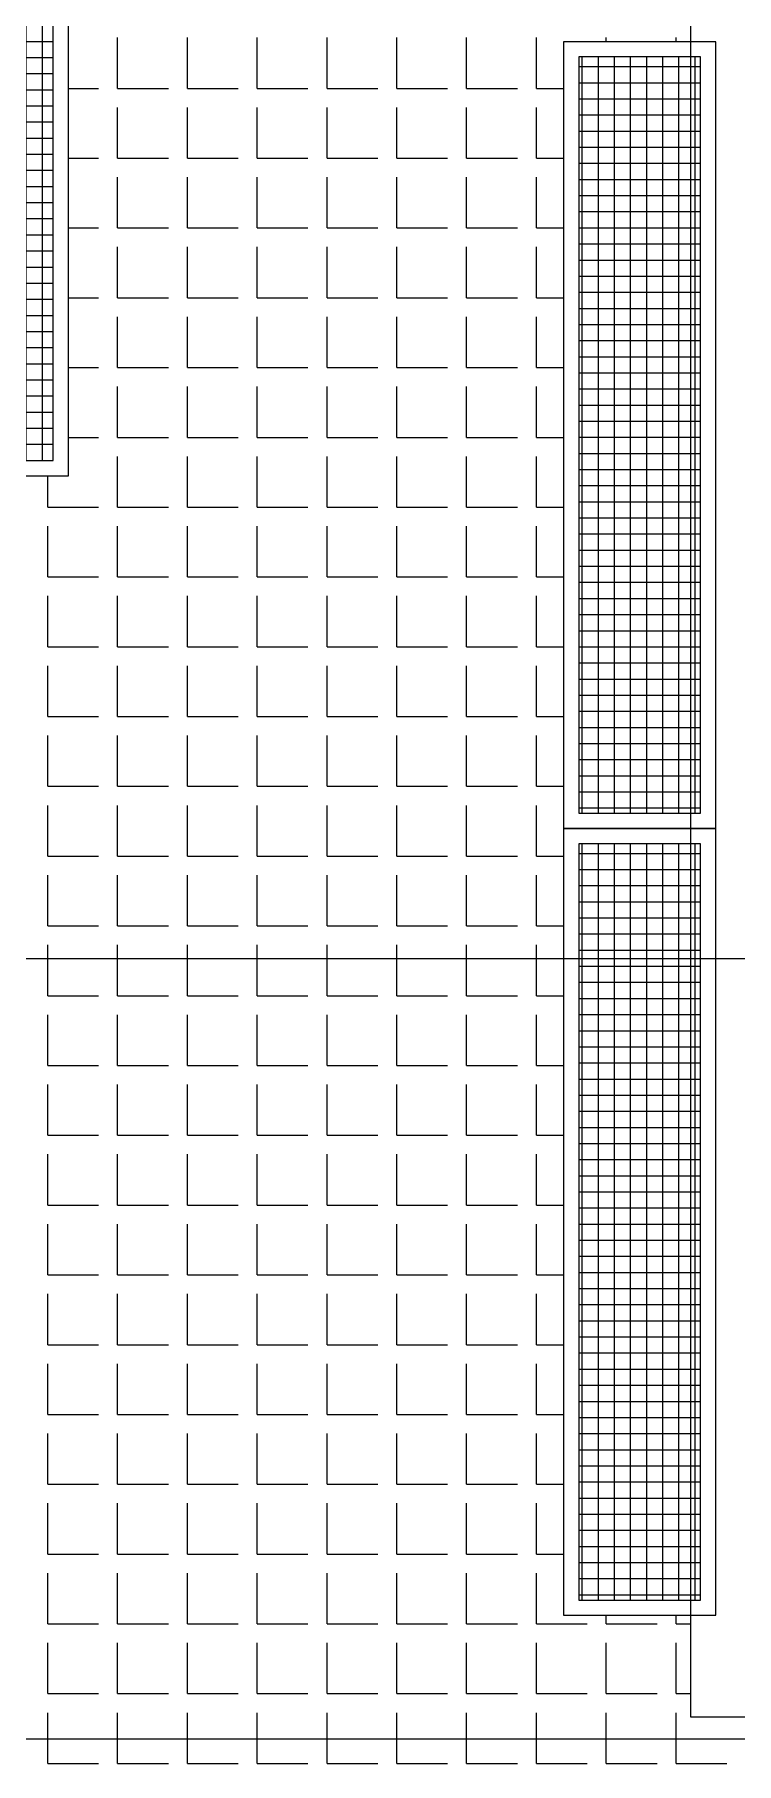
# Model space of a CAD drawing. Header units: inches. Extents: x -7543 to -822, y 102837 to 190349.
# Drawn here: x -836.41799 to -836.40417, y 102836.95057 to 102836.98463 of the extents above; entities that cross this region are included whole.
import ezdxf

# ---------------------------------------------------------------- set-up
doc = ezdxf.new("R2010")
doc.units = ezdxf.units.IN
doc.header["$MEASUREMENT"] = 0
doc.layers.get('0').update_dxf_attribs({"lineweight": 25})
doc.layers.add('ICOL', color=55, linetype='Continuous', lineweight=25)
doc.layers.add('TARAMA', color=8, linetype='Continuous', lineweight=25)
doc.layers.add('TEFRİŞ', color=7, linetype='Continuous', lineweight=25, true_color=0x78462c)

msp = doc.modelspace()

# ---------------------------------------------------------------- hatches: boundary and pattern name
at = {"ltscale": 5}
h = msp.add_hatch(dxfattribs=at)
h.set_pattern_fill('NET', color=256, scale=0.0001, angle=-90, style=0)
h.set_pattern_definition([(270, (-838.0634381, 102834.93122706), (0.0003175, -6e-20), []), (360, (-838.0634381, 102834.93122706), (8e-20, 0.0003175), [])])
h.paths.add_polyline_path([(-836.417622, 102836.986143), (-836.420022, 102836.986143), (-836.420022, 102836.976243), (-836.417622, 102836.976243)])
h = msp.add_hatch(dxfattribs=at)
h.set_pattern_fill('NET', color=256, scale=0.0001, angle=90, style=0)
h.set_pattern_definition([(90, (-834.75747326, 102839.02425748), (-0.0003175, 2e-20), []), (180, (-834.75747326, 102839.02425748), (-4e-20, -0.0003175), [])])
h.paths.add_polyline_path([(-836.407272, 102836.969293), (-836.404872, 102836.969293), (-836.404872, 102836.984193), (-836.407272, 102836.984193)])
h = msp.add_hatch(dxfattribs=at)
h.set_pattern_fill('NET', color=256, scale=0.0001, angle=90, style=0)
h.set_pattern_definition([(90, (-834.75747326, 102839.00875748), (-0.0003175, 2e-20), []), (180, (-834.75747326, 102839.00875748), (-4e-20, -0.0003175), [])])
h.paths.add_polyline_path([(-836.407272, 102836.953793), (-836.404872, 102836.953793), (-836.404872, 102836.968693), (-836.407272, 102836.968693)])

# ---------------------------------------------------------------- linework, layer by layer
for points in [[(-836.420322, 102836.986443), (-836.420322, 102836.975943), (-836.417322, 102836.975943), (-836.417322, 102836.986443)], [(-836.420022, 102836.986143), (-836.420022, 102836.976243), (-836.417622, 102836.976243), (-836.417622, 102836.986143)], [(-836.404572, 102836.968993), (-836.404572, 102836.984493), (-836.407572, 102836.984493), (-836.407572, 102836.968993)], [(-836.404872, 102836.969293), (-836.404872, 102836.984193), (-836.407272, 102836.984193), (-836.407272, 102836.969293)], [(-836.404572, 102836.953493), (-836.404572, 102836.968993), (-836.407572, 102836.968993), (-836.407572, 102836.953493)], [(-836.404872, 102836.953793), (-836.404872, 102836.968693), (-836.407272, 102836.968693), (-836.407272, 102836.953793)]]:
    msp.add_lwpolyline(points, close=True, dxfattribs=at)
at = {"layer": 'ICOL'}
for p, q in [((-836.429072, 102836.966433), (-836.370322, 102836.966433)), ((-836.429072, 102836.951062), (-836.355322, 102836.951062))]:
    msp.add_line(p, q, dxfattribs=at)
at = {"layer": 'TARAMA'}
for p, q in [((-836.416354, 102836.983574), (-836.416354, 102836.984574)), ((-836.414979, 102836.983574), (-836.414979, 102836.984574)), ((-836.413604, 102836.983574), (-836.413604, 102836.984574)), ((-836.412229, 102836.983574), (-836.412229, 102836.984574)), ((-836.410854, 102836.983574), (-836.410854, 102836.984574)), ((-836.409479, 102836.983574), (-836.409479, 102836.984574)), ((-836.408104, 102836.983574), (-836.408104, 102836.984574)), ((-836.406729, 102836.984493), (-836.406729, 102836.984574)), ((-836.405354, 102836.984493), (-836.405354, 102836.984574)), ((-836.417322, 102836.983574), (-836.416729, 102836.983574)), ((-836.416354, 102836.983574), (-836.415354, 102836.983574)), ((-836.414979, 102836.983574), (-836.413979, 102836.983574)), ((-836.413604, 102836.983574), (-836.412604, 102836.983574)), ((-836.412229, 102836.983574), (-836.411229, 102836.983574)), ((-836.410854, 102836.983574), (-836.409854, 102836.983574)), ((-836.409479, 102836.983574), (-836.408479, 102836.983574)), ((-836.408104, 102836.983574), (-836.407572, 102836.983574)), ((-836.416354, 102836.982199), (-836.416354, 102836.983199)), ((-836.414979, 102836.982199), (-836.414979, 102836.983199)), ((-836.413604, 102836.982199), (-836.413604, 102836.983199)), ((-836.412229, 102836.982199), (-836.412229, 102836.983199)), ((-836.410854, 102836.982199), (-836.410854, 102836.983199)), ((-836.409479, 102836.982199), (-836.409479, 102836.983199)), ((-836.408104, 102836.982199), (-836.408104, 102836.983199)), ((-836.417322, 102836.982199), (-836.416729, 102836.982199)), ((-836.416354, 102836.982199), (-836.415354, 102836.982199)), ((-836.414979, 102836.982199), (-836.413979, 102836.982199)), ((-836.413604, 102836.982199), (-836.412604, 102836.982199)), ((-836.412229, 102836.982199), (-836.411229, 102836.982199)), ((-836.410854, 102836.982199), (-836.409854, 102836.982199)), ((-836.409479, 102836.982199), (-836.408479, 102836.982199)), ((-836.408104, 102836.982199), (-836.407572, 102836.982199)), ((-836.416354, 102836.980824), (-836.416354, 102836.981824)), ((-836.414979, 102836.980824), (-836.414979, 102836.981824)), ((-836.413604, 102836.980824), (-836.413604, 102836.981824)), ((-836.412229, 102836.980824), (-836.412229, 102836.981824)), ((-836.410854, 102836.980824), (-836.410854, 102836.981824)), ((-836.409479, 102836.980824), (-836.409479, 102836.981824)), ((-836.408104, 102836.980824), (-836.408104, 102836.981824)), ((-836.417322, 102836.980824), (-836.416729, 102836.980824)), ((-836.416354, 102836.980824), (-836.415354, 102836.980824)), ((-836.414979, 102836.980824), (-836.413979, 102836.980824)), ((-836.413604, 102836.980824), (-836.412604, 102836.980824)), ((-836.412229, 102836.980824), (-836.411229, 102836.980824)), ((-836.410854, 102836.980824), (-836.409854, 102836.980824)), ((-836.409479, 102836.980824), (-836.408479, 102836.980824)), ((-836.408104, 102836.980824), (-836.407572, 102836.980824)), ((-836.416354, 102836.979449), (-836.416354, 102836.980449)), ((-836.414979, 102836.979449), (-836.414979, 102836.980449)), ((-836.413604, 102836.979449), (-836.413604, 102836.980449)), ((-836.412229, 102836.979449), (-836.412229, 102836.980449)), ((-836.410854, 102836.979449), (-836.410854, 102836.980449)), ((-836.409479, 102836.979449), (-836.409479, 102836.980449)), ((-836.408104, 102836.979449), (-836.408104, 102836.980449)), ((-836.417322, 102836.979449), (-836.416729, 102836.979449)), ((-836.416354, 102836.979449), (-836.415354, 102836.979449)), ((-836.414979, 102836.979449), (-836.413979, 102836.979449)), ((-836.413604, 102836.979449), (-836.412604, 102836.979449)), ((-836.412229, 102836.979449), (-836.411229, 102836.979449)), ((-836.410854, 102836.979449), (-836.409854, 102836.979449)), ((-836.409479, 102836.979449), (-836.408479, 102836.979449)), ((-836.408104, 102836.979449), (-836.407572, 102836.979449)), ((-836.416354, 102836.978074), (-836.416354, 102836.979074)), ((-836.414979, 102836.978074), (-836.414979, 102836.979074)), ((-836.413604, 102836.978074), (-836.413604, 102836.979074)), ((-836.412229, 102836.978074), (-836.412229, 102836.979074)), ((-836.410854, 102836.978074), (-836.410854, 102836.979074)), ((-836.409479, 102836.978074), (-836.409479, 102836.979074)), ((-836.408104, 102836.978074), (-836.408104, 102836.979074)), ((-836.417322, 102836.978074), (-836.416729, 102836.978074)), ((-836.416354, 102836.978074), (-836.415354, 102836.978074)), ((-836.414979, 102836.978074), (-836.413979, 102836.978074)), ((-836.413604, 102836.978074), (-836.412604, 102836.978074)), ((-836.412229, 102836.978074), (-836.411229, 102836.978074)), ((-836.410854, 102836.978074), (-836.409854, 102836.978074)), ((-836.409479, 102836.978074), (-836.408479, 102836.978074)), ((-836.408104, 102836.978074), (-836.407572, 102836.978074)), ((-836.416354, 102836.976699), (-836.416354, 102836.977699)), ((-836.414979, 102836.976699), (-836.414979, 102836.977699)), ((-836.413604, 102836.976699), (-836.413604, 102836.977699)), ((-836.412229, 102836.976699), (-836.412229, 102836.977699)), ((-836.410854, 102836.976699), (-836.410854, 102836.977699)), ((-836.409479, 102836.976699), (-836.409479, 102836.977699)), ((-836.408104, 102836.976699), (-836.408104, 102836.977699)), ((-836.417322, 102836.976699), (-836.416729, 102836.976699)), ((-836.416354, 102836.976699), (-836.415354, 102836.976699)), ((-836.414979, 102836.976699), (-836.413979, 102836.976699)), ((-836.413604, 102836.976699), (-836.412604, 102836.976699)), ((-836.412229, 102836.976699), (-836.411229, 102836.976699)), ((-836.410854, 102836.976699), (-836.409854, 102836.976699)), ((-836.409479, 102836.976699), (-836.408479, 102836.976699)), ((-836.408104, 102836.976699), (-836.407572, 102836.976699)), ((-836.416354, 102836.975324), (-836.416354, 102836.976324)), ((-836.414979, 102836.975324), (-836.414979, 102836.976324)), ((-836.413604, 102836.975324), (-836.413604, 102836.976324)), ((-836.412229, 102836.975324), (-836.412229, 102836.976324)), ((-836.410854, 102836.975324), (-836.410854, 102836.976324)), ((-836.409479, 102836.975324), (-836.409479, 102836.976324)), ((-836.408104, 102836.975324), (-836.408104, 102836.976324)), ((-836.417729, 102836.975324), (-836.417729, 102836.975943)), ((-836.417729, 102836.975324), (-836.416729, 102836.975324)), ((-836.416354, 102836.975324), (-836.415354, 102836.975324)), ((-836.414979, 102836.975324), (-836.413979, 102836.975324)), ((-836.413604, 102836.975324), (-836.412604, 102836.975324)), ((-836.412229, 102836.975324), (-836.411229, 102836.975324)), ((-836.410854, 102836.975324), (-836.409854, 102836.975324)), ((-836.409479, 102836.975324), (-836.408479, 102836.975324)), ((-836.408104, 102836.975324), (-836.407572, 102836.975324)), ((-836.417729, 102836.973949), (-836.417729, 102836.974949)), ((-836.416354, 102836.973949), (-836.416354, 102836.974949)), ((-836.414979, 102836.973949), (-836.414979, 102836.974949)), ((-836.413604, 102836.973949), (-836.413604, 102836.974949)), ((-836.412229, 102836.973949), (-836.412229, 102836.974949)), ((-836.410854, 102836.973949), (-836.410854, 102836.974949)), ((-836.409479, 102836.973949), (-836.409479, 102836.974949)), ((-836.408104, 102836.973949), (-836.408104, 102836.974949)), ((-836.417729, 102836.973949), (-836.416729, 102836.973949)), ((-836.416354, 102836.973949), (-836.415354, 102836.973949)), ((-836.414979, 102836.973949), (-836.413979, 102836.973949)), ((-836.413604, 102836.973949), (-836.412604, 102836.973949)), ((-836.412229, 102836.973949), (-836.411229, 102836.973949)), ((-836.410854, 102836.973949), (-836.409854, 102836.973949)), ((-836.409479, 102836.973949), (-836.408479, 102836.973949)), ((-836.408104, 102836.973949), (-836.407572, 102836.973949)), ((-836.417729, 102836.972574), (-836.417729, 102836.973574)), ((-836.416354, 102836.972574), (-836.416354, 102836.973574)), ((-836.414979, 102836.972574), (-836.414979, 102836.973574)), ((-836.413604, 102836.972574), (-836.413604, 102836.973574)), ((-836.412229, 102836.972574), (-836.412229, 102836.973574)), ((-836.410854, 102836.972574), (-836.410854, 102836.973574)), ((-836.409479, 102836.972574), (-836.409479, 102836.973574)), ((-836.408104, 102836.972574), (-836.408104, 102836.973574)), ((-836.417729, 102836.972574), (-836.416729, 102836.972574)), ((-836.416354, 102836.972574), (-836.415354, 102836.972574)), ((-836.414979, 102836.972574), (-836.413979, 102836.972574)), ((-836.413604, 102836.972574), (-836.412604, 102836.972574)), ((-836.412229, 102836.972574), (-836.411229, 102836.972574)), ((-836.410854, 102836.972574), (-836.409854, 102836.972574)), ((-836.409479, 102836.972574), (-836.408479, 102836.972574)), ((-836.408104, 102836.972574), (-836.407572, 102836.972574)), ((-836.417729, 102836.971199), (-836.417729, 102836.972199)), ((-836.416354, 102836.971199), (-836.416354, 102836.972199)), ((-836.414979, 102836.971199), (-836.414979, 102836.972199)), ((-836.413604, 102836.971199), (-836.413604, 102836.972199)), ((-836.412229, 102836.971199), (-836.412229, 102836.972199)), ((-836.410854, 102836.971199), (-836.410854, 102836.972199)), ((-836.409479, 102836.971199), (-836.409479, 102836.972199)), ((-836.408104, 102836.971199), (-836.408104, 102836.972199)), ((-836.417729, 102836.971199), (-836.416729, 102836.971199)), ((-836.416354, 102836.971199), (-836.415354, 102836.971199)), ((-836.414979, 102836.971199), (-836.413979, 102836.971199)), ((-836.413604, 102836.971199), (-836.412604, 102836.971199)), ((-836.412229, 102836.971199), (-836.411229, 102836.971199)), ((-836.410854, 102836.971199), (-836.409854, 102836.971199)), ((-836.409479, 102836.971199), (-836.408479, 102836.971199)), ((-836.408104, 102836.971199), (-836.407572, 102836.971199)), ((-836.417729, 102836.969824), (-836.417729, 102836.970824)), ((-836.416354, 102836.969824), (-836.416354, 102836.970824)), ((-836.414979, 102836.969824), (-836.414979, 102836.970824)), ((-836.413604, 102836.969824), (-836.413604, 102836.970824)), ((-836.412229, 102836.969824), (-836.412229, 102836.970824)), ((-836.410854, 102836.969824), (-836.410854, 102836.970824)), ((-836.409479, 102836.969824), (-836.409479, 102836.970824)), ((-836.408104, 102836.969824), (-836.408104, 102836.970824)), ((-836.417729, 102836.969824), (-836.416729, 102836.969824)), ((-836.416354, 102836.969824), (-836.415354, 102836.969824)), ((-836.414979, 102836.969824), (-836.413979, 102836.969824)), ((-836.413604, 102836.969824), (-836.412604, 102836.969824)), ((-836.412229, 102836.969824), (-836.411229, 102836.969824)), ((-836.410854, 102836.969824), (-836.409854, 102836.969824)), ((-836.409479, 102836.969824), (-836.408479, 102836.969824)), ((-836.408104, 102836.969824), (-836.407572, 102836.969824)), ((-836.417729, 102836.968449), (-836.417729, 102836.969449)), ((-836.416354, 102836.968449), (-836.416354, 102836.969449)), ((-836.414979, 102836.968449), (-836.414979, 102836.969449)), ((-836.413604, 102836.968449), (-836.413604, 102836.969449)), ((-836.412229, 102836.968449), (-836.412229, 102836.969449)), ((-836.410854, 102836.968449), (-836.410854, 102836.969449)), ((-836.409479, 102836.968449), (-836.409479, 102836.969449)), ((-836.408104, 102836.968449), (-836.408104, 102836.969449)), ((-836.417729, 102836.968449), (-836.416729, 102836.968449)), ((-836.416354, 102836.968449), (-836.415354, 102836.968449)), ((-836.414979, 102836.968449), (-836.413979, 102836.968449)), ((-836.413604, 102836.968449), (-836.412604, 102836.968449)), ((-836.412229, 102836.968449), (-836.411229, 102836.968449)), ((-836.410854, 102836.968449), (-836.409854, 102836.968449)), ((-836.409479, 102836.968449), (-836.408479, 102836.968449)), ((-836.408104, 102836.968449), (-836.407572, 102836.968449)), ((-836.417729, 102836.967074), (-836.417729, 102836.968074)), ((-836.416354, 102836.967074), (-836.416354, 102836.968074)), ((-836.414979, 102836.967074), (-836.414979, 102836.968074)), ((-836.413604, 102836.967074), (-836.413604, 102836.968074)), ((-836.412229, 102836.967074), (-836.412229, 102836.968074)), ((-836.410854, 102836.967074), (-836.410854, 102836.968074)), ((-836.409479, 102836.967074), (-836.409479, 102836.968074)), ((-836.408104, 102836.967074), (-836.408104, 102836.968074)), ((-836.417729, 102836.967074), (-836.416729, 102836.967074)), ((-836.416354, 102836.967074), (-836.415354, 102836.967074)), ((-836.414979, 102836.967074), (-836.413979, 102836.967074)), ((-836.413604, 102836.967074), (-836.412604, 102836.967074)), ((-836.412229, 102836.967074), (-836.411229, 102836.967074)), ((-836.410854, 102836.967074), (-836.409854, 102836.967074)), ((-836.409479, 102836.967074), (-836.408479, 102836.967074)), ((-836.408104, 102836.967074), (-836.407572, 102836.967074)), ((-836.417729, 102836.965699), (-836.417729, 102836.966699)), ((-836.416354, 102836.965699), (-836.416354, 102836.966699)), ((-836.414979, 102836.965699), (-836.414979, 102836.966699)), ((-836.413604, 102836.965699), (-836.413604, 102836.966699)), ((-836.412229, 102836.965699), (-836.412229, 102836.966699)), ((-836.410854, 102836.965699), (-836.410854, 102836.966699)), ((-836.409479, 102836.965699), (-836.409479, 102836.966699)), ((-836.408104, 102836.965699), (-836.408104, 102836.966699)), ((-836.417729, 102836.965699), (-836.416729, 102836.965699)), ((-836.416354, 102836.965699), (-836.415354, 102836.965699)), ((-836.414979, 102836.965699), (-836.413979, 102836.965699)), ((-836.413604, 102836.965699), (-836.412604, 102836.965699)), ((-836.412229, 102836.965699), (-836.411229, 102836.965699)), ((-836.410854, 102836.965699), (-836.409854, 102836.965699)), ((-836.409479, 102836.965699), (-836.408479, 102836.965699)), ((-836.408104, 102836.965699), (-836.407572, 102836.965699)), ((-836.417729, 102836.964324), (-836.417729, 102836.965324)), ((-836.416354, 102836.964324), (-836.416354, 102836.965324)), ((-836.414979, 102836.964324), (-836.414979, 102836.965324)), ((-836.413604, 102836.964324), (-836.413604, 102836.965324)), ((-836.412229, 102836.964324), (-836.412229, 102836.965324)), ((-836.410854, 102836.964324), (-836.410854, 102836.965324)), ((-836.409479, 102836.964324), (-836.409479, 102836.965324)), ((-836.408104, 102836.964324), (-836.408104, 102836.965324)), ((-836.417729, 102836.964324), (-836.416729, 102836.964324)), ((-836.416354, 102836.964324), (-836.415354, 102836.964324)), ((-836.414979, 102836.964324), (-836.413979, 102836.964324)), ((-836.413604, 102836.964324), (-836.412604, 102836.964324)), ((-836.412229, 102836.964324), (-836.411229, 102836.964324)), ((-836.410854, 102836.964324), (-836.409854, 102836.964324)), ((-836.409479, 102836.964324), (-836.408479, 102836.964324)), ((-836.408104, 102836.964324), (-836.407572, 102836.964324)), ((-836.417729, 102836.962949), (-836.417729, 102836.963949)), ((-836.416354, 102836.962949), (-836.416354, 102836.963949)), ((-836.414979, 102836.962949), (-836.414979, 102836.963949)), ((-836.413604, 102836.962949), (-836.413604, 102836.963949)), ((-836.412229, 102836.962949), (-836.412229, 102836.963949)), ((-836.410854, 102836.962949), (-836.410854, 102836.963949)), ((-836.409479, 102836.962949), (-836.409479, 102836.963949)), ((-836.408104, 102836.962949), (-836.408104, 102836.963949)), ((-836.417729, 102836.962949), (-836.416729, 102836.962949)), ((-836.416354, 102836.962949), (-836.415354, 102836.962949)), ((-836.414979, 102836.962949), (-836.413979, 102836.962949)), ((-836.413604, 102836.962949), (-836.412604, 102836.962949)), ((-836.412229, 102836.962949), (-836.411229, 102836.962949)), ((-836.410854, 102836.962949), (-836.409854, 102836.962949)), ((-836.409479, 102836.962949), (-836.408479, 102836.962949)), ((-836.408104, 102836.962949), (-836.407572, 102836.962949)), ((-836.417729, 102836.961574), (-836.417729, 102836.962574)), ((-836.416354, 102836.961574), (-836.416354, 102836.962574)), ((-836.414979, 102836.961574), (-836.414979, 102836.962574)), ((-836.413604, 102836.961574), (-836.413604, 102836.962574)), ((-836.412229, 102836.961574), (-836.412229, 102836.962574)), ((-836.410854, 102836.961574), (-836.410854, 102836.962574)), ((-836.409479, 102836.961574), (-836.409479, 102836.962574)), ((-836.408104, 102836.961574), (-836.408104, 102836.962574)), ((-836.417729, 102836.961574), (-836.416729, 102836.961574)), ((-836.416354, 102836.961574), (-836.415354, 102836.961574)), ((-836.414979, 102836.961574), (-836.413979, 102836.961574)), ((-836.413604, 102836.961574), (-836.412604, 102836.961574)), ((-836.412229, 102836.961574), (-836.411229, 102836.961574)), ((-836.410854, 102836.961574), (-836.409854, 102836.961574)), ((-836.409479, 102836.961574), (-836.408479, 102836.961574)), ((-836.408104, 102836.961574), (-836.407572, 102836.961574)), ((-836.417729, 102836.960199), (-836.417729, 102836.961199)), ((-836.416354, 102836.960199), (-836.416354, 102836.961199)), ((-836.414979, 102836.960199), (-836.414979, 102836.961199)), ((-836.413604, 102836.960199), (-836.413604, 102836.961199)), ((-836.412229, 102836.960199), (-836.412229, 102836.961199)), ((-836.410854, 102836.960199), (-836.410854, 102836.961199)), ((-836.409479, 102836.960199), (-836.409479, 102836.961199)), ((-836.408104, 102836.960199), (-836.408104, 102836.961199)), ((-836.417729, 102836.960199), (-836.416729, 102836.960199)), ((-836.416354, 102836.960199), (-836.415354, 102836.960199)), ((-836.414979, 102836.960199), (-836.413979, 102836.960199)), ((-836.413604, 102836.960199), (-836.412604, 102836.960199)), ((-836.412229, 102836.960199), (-836.411229, 102836.960199)), ((-836.410854, 102836.960199), (-836.409854, 102836.960199)), ((-836.409479, 102836.960199), (-836.408479, 102836.960199)), ((-836.408104, 102836.960199), (-836.407572, 102836.960199)), ((-836.417729, 102836.958824), (-836.417729, 102836.959824)), ((-836.416354, 102836.958824), (-836.416354, 102836.959824)), ((-836.414979, 102836.958824), (-836.414979, 102836.959824)), ((-836.413604, 102836.958824), (-836.413604, 102836.959824)), ((-836.412229, 102836.958824), (-836.412229, 102836.959824)), ((-836.410854, 102836.958824), (-836.410854, 102836.959824)), ((-836.409479, 102836.958824), (-836.409479, 102836.959824)), ((-836.408104, 102836.958824), (-836.408104, 102836.959824)), ((-836.417729, 102836.958824), (-836.416729, 102836.958824)), ((-836.416354, 102836.958824), (-836.415354, 102836.958824)), ((-836.414979, 102836.958824), (-836.413979, 102836.958824)), ((-836.413604, 102836.958824), (-836.412604, 102836.958824)), ((-836.412229, 102836.958824), (-836.411229, 102836.958824)), ((-836.410854, 102836.958824), (-836.409854, 102836.958824)), ((-836.409479, 102836.958824), (-836.408479, 102836.958824)), ((-836.408104, 102836.958824), (-836.407572, 102836.958824)), ((-836.417729, 102836.957449), (-836.417729, 102836.958449)), ((-836.416354, 102836.957449), (-836.416354, 102836.958449)), ((-836.414979, 102836.957449), (-836.414979, 102836.958449)), ((-836.413604, 102836.957449), (-836.413604, 102836.958449)), ((-836.412229, 102836.957449), (-836.412229, 102836.958449)), ((-836.410854, 102836.957449), (-836.410854, 102836.958449)), ((-836.409479, 102836.957449), (-836.409479, 102836.958449)), ((-836.408104, 102836.957449), (-836.408104, 102836.958449)), ((-836.417729, 102836.957449), (-836.416729, 102836.957449)), ((-836.416354, 102836.957449), (-836.415354, 102836.957449)), ((-836.414979, 102836.957449), (-836.413979, 102836.957449)), ((-836.413604, 102836.957449), (-836.412604, 102836.957449)), ((-836.412229, 102836.957449), (-836.411229, 102836.957449)), ((-836.410854, 102836.957449), (-836.409854, 102836.957449)), ((-836.409479, 102836.957449), (-836.408479, 102836.957449)), ((-836.408104, 102836.957449), (-836.407572, 102836.957449)), ((-836.417729, 102836.956074), (-836.417729, 102836.957074)), ((-836.416354, 102836.956074), (-836.416354, 102836.957074)), ((-836.414979, 102836.956074), (-836.414979, 102836.957074)), ((-836.413604, 102836.956074), (-836.413604, 102836.957074)), ((-836.412229, 102836.956074), (-836.412229, 102836.957074)), ((-836.410854, 102836.956074), (-836.410854, 102836.957074)), ((-836.409479, 102836.956074), (-836.409479, 102836.957074)), ((-836.408104, 102836.956074), (-836.408104, 102836.957074)), ((-836.417729, 102836.956074), (-836.416729, 102836.956074)), ((-836.416354, 102836.956074), (-836.415354, 102836.956074)), ((-836.414979, 102836.956074), (-836.413979, 102836.956074)), ((-836.413604, 102836.956074), (-836.412604, 102836.956074)), ((-836.412229, 102836.956074), (-836.411229, 102836.956074)), ((-836.410854, 102836.956074), (-836.409854, 102836.956074)), ((-836.409479, 102836.956074), (-836.408479, 102836.956074)), ((-836.408104, 102836.956074), (-836.407572, 102836.956074)), ((-836.417729, 102836.954699), (-836.417729, 102836.955699)), ((-836.416354, 102836.954699), (-836.416354, 102836.955699)), ((-836.414979, 102836.954699), (-836.414979, 102836.955699)), ((-836.413604, 102836.954699), (-836.413604, 102836.955699)), ((-836.412229, 102836.954699), (-836.412229, 102836.955699)), ((-836.410854, 102836.954699), (-836.410854, 102836.955699)), ((-836.409479, 102836.954699), (-836.409479, 102836.955699)), ((-836.408104, 102836.954699), (-836.408104, 102836.955699)), ((-836.417729, 102836.954699), (-836.416729, 102836.954699)), ((-836.416354, 102836.954699), (-836.415354, 102836.954699)), ((-836.414979, 102836.954699), (-836.413979, 102836.954699)), ((-836.413604, 102836.954699), (-836.412604, 102836.954699)), ((-836.412229, 102836.954699), (-836.411229, 102836.954699)), ((-836.410854, 102836.954699), (-836.409854, 102836.954699)), ((-836.409479, 102836.954699), (-836.408479, 102836.954699)), ((-836.408104, 102836.954699), (-836.407572, 102836.954699)), ((-836.417729, 102836.953324), (-836.417729, 102836.954324)), ((-836.416354, 102836.953324), (-836.416354, 102836.954324)), ((-836.414979, 102836.953324), (-836.414979, 102836.954324)), ((-836.413604, 102836.953324), (-836.413604, 102836.954324)), ((-836.412229, 102836.953324), (-836.412229, 102836.954324)), ((-836.410854, 102836.953324), (-836.410854, 102836.954324)), ((-836.409479, 102836.953324), (-836.409479, 102836.954324)), ((-836.408104, 102836.953324), (-836.408104, 102836.954324)), ((-836.406729, 102836.953324), (-836.406729, 102836.953493)), ((-836.405354, 102836.953324), (-836.405354, 102836.953493)), ((-836.417729, 102836.953324), (-836.416729, 102836.953324)), ((-836.416354, 102836.953324), (-836.415354, 102836.953324)), ((-836.414979, 102836.953324), (-836.413979, 102836.953324)), ((-836.413604, 102836.953324), (-836.412604, 102836.953324)), ((-836.412229, 102836.953324), (-836.411229, 102836.953324)), ((-836.410854, 102836.953324), (-836.409854, 102836.953324)), ((-836.409479, 102836.953324), (-836.408479, 102836.953324)), ((-836.408104, 102836.953324), (-836.407104, 102836.953324)), ((-836.406729, 102836.953324), (-836.405729, 102836.953324)), ((-836.405354, 102836.953324), (-836.405072, 102836.953324)), ((-836.417729, 102836.951949), (-836.417729, 102836.952949)), ((-836.416354, 102836.951949), (-836.416354, 102836.952949)), ((-836.414979, 102836.951949), (-836.414979, 102836.952949)), ((-836.413604, 102836.951949), (-836.413604, 102836.952949)), ((-836.412229, 102836.951949), (-836.412229, 102836.952949)), ((-836.410854, 102836.951949), (-836.410854, 102836.952949)), ((-836.409479, 102836.951949), (-836.409479, 102836.952949)), ((-836.408104, 102836.951949), (-836.408104, 102836.952949)), ((-836.406729, 102836.951949), (-836.406729, 102836.952949)), ((-836.405354, 102836.951949), (-836.405354, 102836.952949)), ((-836.417729, 102836.951949), (-836.416729, 102836.951949)), ((-836.416354, 102836.951949), (-836.415354, 102836.951949)), ((-836.414979, 102836.951949), (-836.413979, 102836.951949)), ((-836.413604, 102836.951949), (-836.412604, 102836.951949)), ((-836.412229, 102836.951949), (-836.411229, 102836.951949)), ((-836.410854, 102836.951949), (-836.409854, 102836.951949)), ((-836.409479, 102836.951949), (-836.408479, 102836.951949)), ((-836.408104, 102836.951949), (-836.407104, 102836.951949)), ((-836.406729, 102836.951949), (-836.405729, 102836.951949)), ((-836.405354, 102836.951949), (-836.405072, 102836.951949)), ((-836.417729, 102836.950574), (-836.417729, 102836.951574)), ((-836.416354, 102836.950574), (-836.416354, 102836.951574)), ((-836.414979, 102836.950574), (-836.414979, 102836.951574)), ((-836.413604, 102836.950574), (-836.413604, 102836.951574)), ((-836.412229, 102836.950574), (-836.412229, 102836.951574)), ((-836.410854, 102836.950574), (-836.410854, 102836.951574)), ((-836.409479, 102836.950574), (-836.409479, 102836.951574)), ((-836.408104, 102836.950574), (-836.408104, 102836.951574)), ((-836.406729, 102836.950574), (-836.406729, 102836.951574)), ((-836.405354, 102836.950574), (-836.405354, 102836.951574)), ((-836.417729, 102836.950574), (-836.416729, 102836.950574)), ((-836.416354, 102836.950574), (-836.415354, 102836.950574)), ((-836.414979, 102836.950574), (-836.413979, 102836.950574)), ((-836.413604, 102836.950574), (-836.412604, 102836.950574)), ((-836.412229, 102836.950574), (-836.411229, 102836.950574)), ((-836.410854, 102836.950574), (-836.409854, 102836.950574)), ((-836.409479, 102836.950574), (-836.408479, 102836.950574)), ((-836.408104, 102836.950574), (-836.407104, 102836.950574)), ((-836.406729, 102836.950574), (-836.405729, 102836.950574)), ((-836.405354, 102836.950574), (-836.404354, 102836.950574))]:
    msp.add_line(p, q, dxfattribs=at)
at = {"layer": 'TEFRİŞ', "ltscale": 5}
for p, q in [((-836.405072, 102836.984993), (-836.405072, 102836.951493)), ((-836.405072, 102836.951493), (-836.383072, 102836.951493))]:
    msp.add_line(p, q, dxfattribs=at)

doc.saveas('drawing.dxf')
